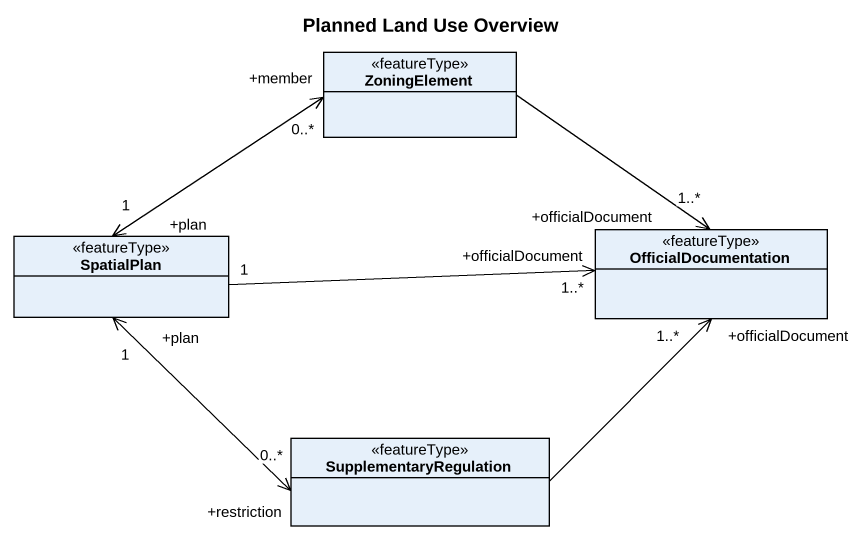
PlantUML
@startuml
title Planned Land Use Overview
hide circle
hide empty members
class ZoningElement <<featureType>>
class SpatialPlan <<featureType>>
class OfficialDocumentation <<featureType>>
class SupplementaryRegulation <<featureType>>
SpatialPlan "+plan\n1" <-up-> "+member\n0..*" ZoningElement
SpatialPlan "+plan\n1" <--> "+restriction\n0..*" SupplementaryRegulation
OfficialDocumentation "+officialDocument\n1..*" <-up- ZoningElement
OfficialDocumentation "+officialDocument\n1..*" <-left- "1" SpatialPlan
SupplementaryRegulation -up-> "+officialDocument\n1..*" OfficialDocumentation
@enduml
